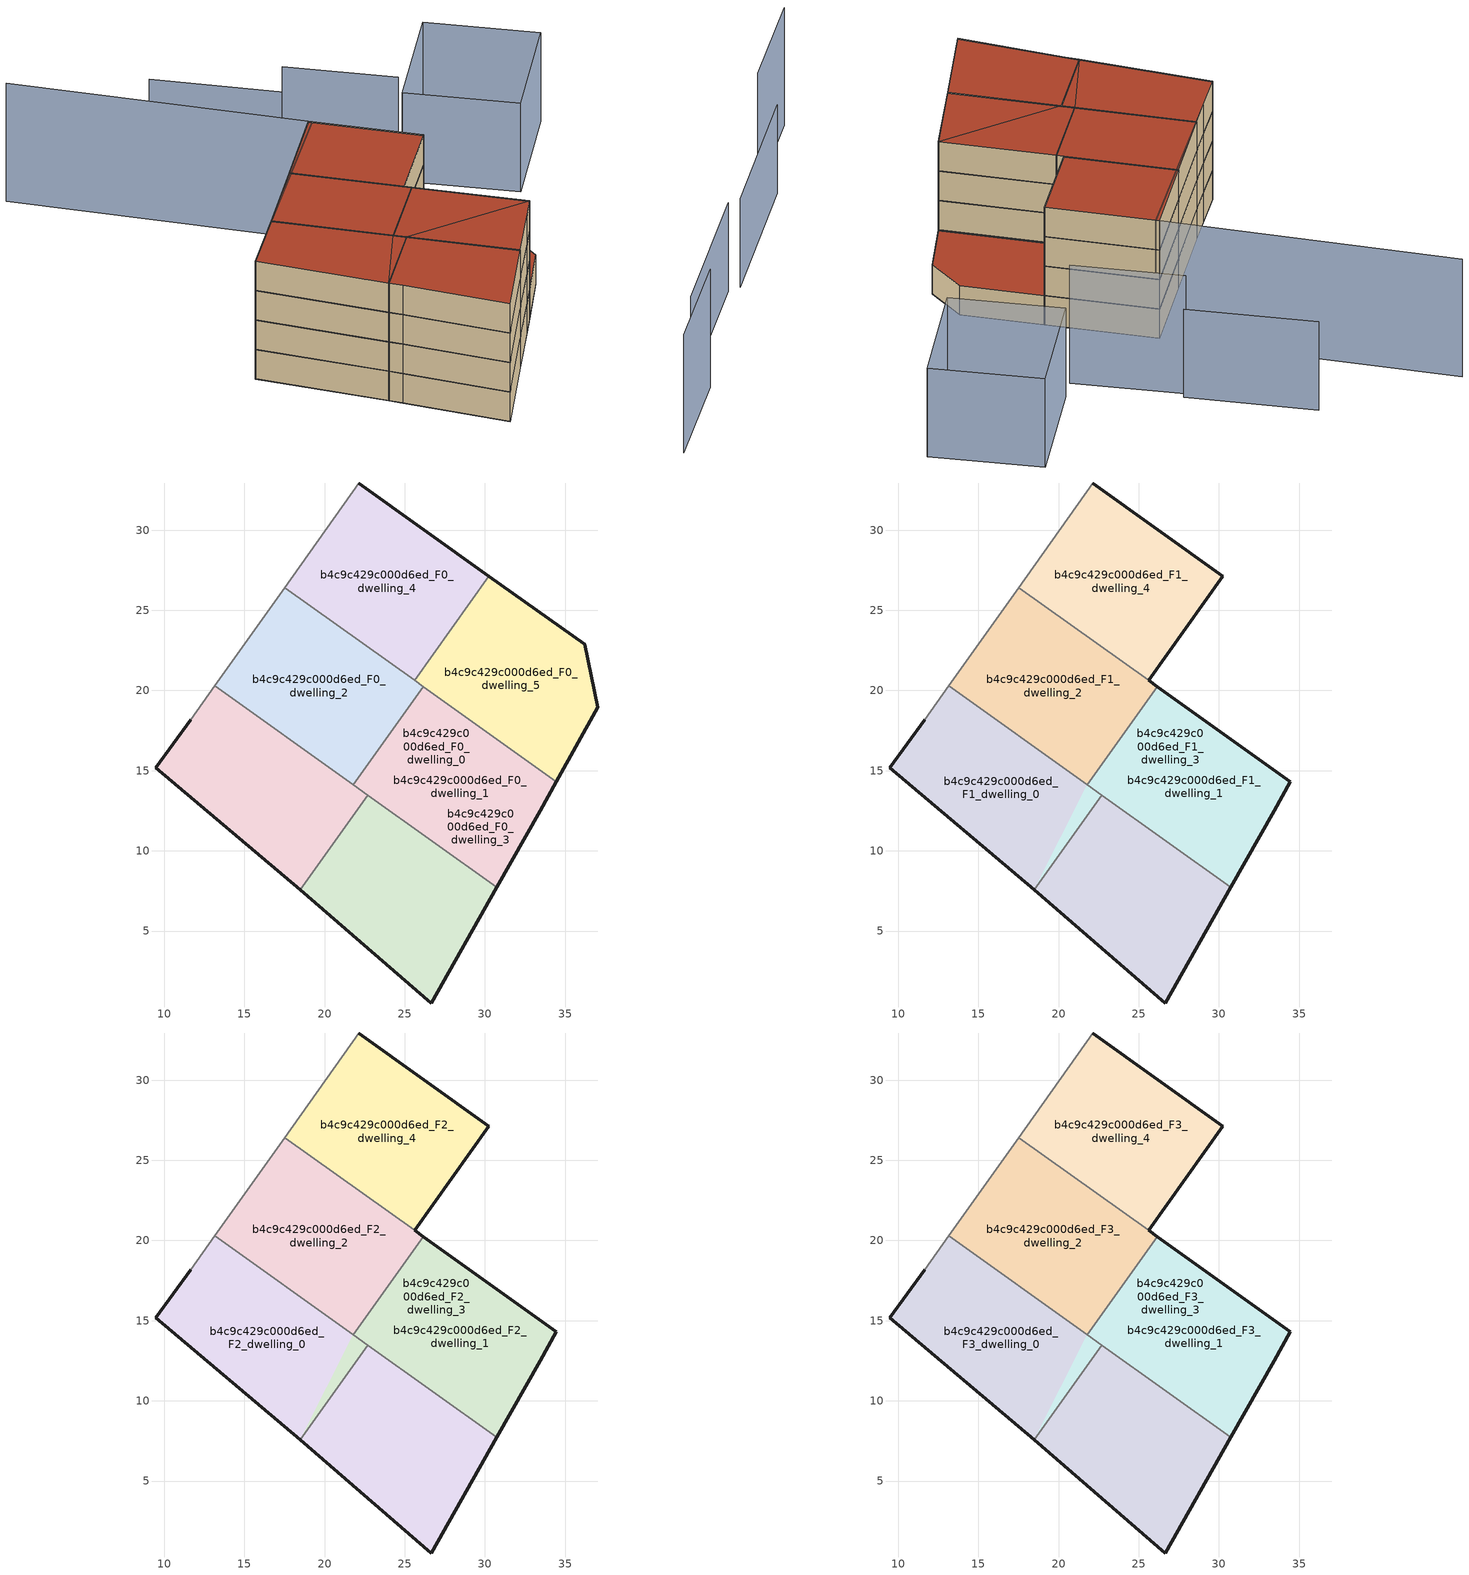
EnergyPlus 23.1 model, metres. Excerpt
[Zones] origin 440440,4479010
b4c9c429c000d6ed_F0_dwelling_0
 floor ground (EU_floor_Construction): 30.73,7.74 33.44,12.51 34.45,14.32 26.15,20.25 21.78,14.13 z0; 18.48,7.56 22.7,13.47 21.78,14.13 z0; 18.48,7.56 21.78,14.13 13.16,20.29 11.66,18.17 9.46,15.17 z0
 wall outside (EU_wall_Construction): 18.48,7.56 9.46,15.17 11.66,18.17 z0:3
 wall adiabatic (EU_wall_Construction): 11.66,18.17 13.16,20.29 z0:3
 wall to b4c9c429c000d6ed_F0_dwelling_1 (EU_wall_Construction): 22.7,13.47 18.48,7.56 z0:3
 wall to b4c9c429c000d6ed_F0_dwelling_2 (EU_wall_Construction): 13.16,20.29 21.78,14.13 z0:3
 wall to b4c9c429c000d6ed_F0_dwelling_3 (EU_wall_Construction): 21.78,14.13 22.7,13.47 z0:3
b4c9c429c000d6ed_F0_dwelling_1
 floor ground (EU_floor_Construction): 30.73,7.74 33.44,12.51 34.45,14.32 26.15,20.25 21.78,14.13 z0; 26.64,0.51 30.73,7.74 22.7,13.47 18.48,7.56 19.43,6.76 z0
 wall outside (EU_wall_Construction): 30.73,7.74 26.64,0.51 19.43,6.76 18.48,7.56 z0:3
 wall to b4c9c429c000d6ed_F0_dwelling_3 (EU_wall_Construction): 22.7,13.47 30.73,7.74 z0:3
b4c9c429c000d6ed_F0_dwelling_2
 floor ground (EU_floor_Construction): 21.78,14.13 26.15,20.25 17.51,26.41 13.16,20.29 z0
 wall adiabatic (EU_wall_Construction): 13.16,20.29 17.51,26.41 z0:3
 wall to b4c9c429c000d6ed_F0_dwelling_3 (EU_wall_Construction): 26.15,20.25 21.78,14.13 z0:3
 wall to b4c9c429c000d6ed_F0_dwelling_4 (EU_wall_Construction): 17.51,26.41 25.61,20.63 z0:3
 wall to b4c9c429c000d6ed_F0_dwelling_5 (EU_wall_Construction): 25.61,20.63 26.15,20.25 z0:3
b4c9c429c000d6ed_F0_dwelling_3
 floor ground (EU_floor_Construction): 30.73,7.74 33.44,12.51 34.45,14.32 26.15,20.25 21.78,14.13 z0; 18.48,7.56 22.7,13.47 21.78,14.13 z0; 26.64,0.51 30.73,7.74 22.7,13.47 18.48,7.56 19.43,6.76 z0; 18.48,7.56 21.78,14.13 13.16,20.29 11.66,18.17 9.46,15.17 z0
 wall outside (EU_wall_Construction): 34.45,14.32 33.44,12.51 30.73,7.74 z0:3
 wall to b4c9c429c000d6ed_F0_dwelling_5 (EU_wall_Construction): 26.15,20.25 34.45,14.32 z0:3
b4c9c429c000d6ed_F0_dwelling_4
 floor ground (EU_floor_Construction): 25.61,20.63 30.25,27.14 22.14,32.94 17.51,26.41 z0
 wall outside (EU_wall_Construction): 22.14,32.94 30.25,27.14 z0:3
 wall adiabatic (EU_wall_Construction): 17.51,26.41 22.14,32.94 z0:3
 wall to b4c9c429c000d6ed_F0_dwelling_5 (EU_wall_Construction): 30.25,27.14 25.61,20.63 z0:3
b4c9c429c000d6ed_F0_dwelling_5
 floor ground (EU_floor_Construction): 34.45,14.32 37.05,18.96 36.21,22.87 30.25,27.14 25.61,20.63 z0
 wall outside (EU_wall_Construction): 30.25,27.14 36.21,22.87 37.05,18.96 34.45,14.32 z0:3
 roof outside (EU_roof_Construction): 36.21,22.87 37.05,18.96 34.45,14.32 25.61,20.63 30.25,27.14 z3
b4c9c429c000d6ed_F1_dwelling_0
 floor to b4c9c429c000d6ed_F0_dwelling_3 (EU_floor_Construction): 34.45,14.32 26.15,20.25 21.78,14.13 22.7,13.47 z3; 30.73,7.74 33.44,12.51 34.45,14.32 22.7,13.47 z3; 18.49,7.56 22.7,13.47 21.78,14.13 z3
 floor adiabatic (EU_floor_Construction): 18.48,7.56 21.78,14.13 13.16,20.29 11.65,18.17 9.46,15.17 z3
 wall outside (EU_wall_Construction): 18.48,7.56 9.46,15.17 11.66,18.17 z3:6
 wall adiabatic (EU_wall_Construction): 11.66,18.17 13.16,20.29 z3:6
 wall to b4c9c429c000d6ed_F1_dwelling_1 (EU_wall_Construction): 22.7,13.47 18.48,7.56 z3:6
 wall to b4c9c429c000d6ed_F1_dwelling_2 (EU_wall_Construction): 13.16,20.29 21.78,14.13 z3:6
 wall to b4c9c429c000d6ed_F1_dwelling_3 (EU_wall_Construction): 21.78,14.13 22.7,13.47 z3:6
b4c9c429c000d6ed_F1_dwelling_1
 floor to b4c9c429c000d6ed_F0_dwelling_1 (EU_floor_Construction): 30.73,7.74 33.44,12.51 34.45,14.32 26.15,20.25 21.78,14.13 z3; 26.64,0.51 30.73,7.74 22.7,13.47 18.48,7.56 19.43,6.76 z3
 wall outside (EU_wall_Construction): 30.73,7.74 26.64,0.51 19.43,6.76 18.48,7.56 z3:6
 wall to b4c9c429c000d6ed_F1_dwelling_3 (EU_wall_Construction): 22.7,13.47 30.73,7.74 z3:6
b4c9c429c000d6ed_F1_dwelling_2
 floor to b4c9c429c000d6ed_F0_dwelling_2 (EU_floor_Construction): 21.78,14.13 26.15,20.25 17.51,26.41 13.16,20.29 z3
 wall outside (EU_wall_Construction): 25.61,20.63 26.15,20.25 z3:6
 wall adiabatic (EU_wall_Construction): 13.16,20.29 17.51,26.41 z3:6
 wall to b4c9c429c000d6ed_F1_dwelling_3 (EU_wall_Construction): 26.15,20.25 21.78,14.13 z3:6
 wall to b4c9c429c000d6ed_F1_dwelling_4 (EU_wall_Construction): 17.51,26.41 25.61,20.63 z3:6
b4c9c429c000d6ed_F1_dwelling_3
 floor to b4c9c429c000d6ed_F0_dwelling_0 (EU_floor_Construction): 18.48,7.56 22.7,13.47 21.78,14.13 z3
 floor to b4c9c429c000d6ed_F0_dwelling_3 (EU_floor_Construction): 18.48,7.56 21.78,14.13 13.16,20.29 11.65,18.17 9.46,15.17 z3
 floor adiabatic (EU_floor_Construction): 30.73,7.74 33.44,12.51 34.45,14.32 26.15,20.25 21.78,14.13 z3; 26.64,0.51 30.73,7.74 22.7,13.47 18.48,7.56 19.43,6.76 z3
 wall outside (EU_wall_Construction): 26.15,20.25 34.45,14.32 33.44,12.51 30.73,7.74 z3:6
b4c9c429c000d6ed_F1_dwelling_4
 floor to b4c9c429c000d6ed_F0_dwelling_4 (EU_floor_Construction): 25.61,20.63 30.25,27.14 22.14,32.94 17.51,26.41 z3
 wall outside (EU_wall_Construction): 22.14,32.94 30.25,27.14 25.61,20.63 z3:6
 wall adiabatic (EU_wall_Construction): 17.51,26.41 22.14,32.94 z3:6
b4c9c429c000d6ed_F2_dwelling_0
 floor to b4c9c429c000d6ed_F1_dwelling_3 (EU_floor_Construction): 34.45,14.32 26.15,20.25 21.78,14.13 22.7,13.47 z6; 30.73,7.74 33.44,12.51 34.45,14.32 22.7,13.47 z6; 18.49,7.56 22.7,13.47 21.78,14.13 z6
 floor adiabatic (EU_floor_Construction): 18.48,7.56 21.78,14.13 13.16,20.29 11.65,18.17 9.46,15.17 z6
 wall outside (EU_wall_Construction): 18.48,7.56 9.46,15.17 11.66,18.17 z6:9
 wall adiabatic (EU_wall_Construction): 11.66,18.17 13.16,20.29 z6:9
 wall to b4c9c429c000d6ed_F2_dwelling_1 (EU_wall_Construction): 22.7,13.47 18.48,7.56 z6:9
 wall to b4c9c429c000d6ed_F2_dwelling_2 (EU_wall_Construction): 13.16,20.29 21.78,14.13 z6:9
 wall to b4c9c429c000d6ed_F2_dwelling_3 (EU_wall_Construction): 21.78,14.13 22.7,13.47 z6:9
b4c9c429c000d6ed_F2_dwelling_1
 floor to b4c9c429c000d6ed_F1_dwelling_1 (EU_floor_Construction): 30.73,7.74 33.44,12.51 34.45,14.32 26.15,20.25 21.78,14.13 z6; 26.64,0.51 30.73,7.74 22.7,13.47 18.48,7.56 19.43,6.76 z6
 wall outside (EU_wall_Construction): 30.73,7.74 26.64,0.51 19.43,6.76 18.48,7.56 z6:9
 wall to b4c9c429c000d6ed_F2_dwelling_3 (EU_wall_Construction): 22.7,13.47 30.73,7.74 z6:9
b4c9c429c000d6ed_F2_dwelling_2
 floor to b4c9c429c000d6ed_F1_dwelling_2 (EU_floor_Construction): 21.78,14.13 26.15,20.25 17.51,26.41 13.16,20.29 z6
 wall outside (EU_wall_Construction): 25.61,20.63 26.15,20.25 z6:9
 wall adiabatic (EU_wall_Construction): 13.16,20.29 17.51,26.41 z6:9
 wall to b4c9c429c000d6ed_F2_dwelling_3 (EU_wall_Construction): 26.15,20.25 21.78,14.13 z6:9
 wall to b4c9c429c000d6ed_F2_dwelling_4 (EU_wall_Construction): 17.51,26.41 25.61,20.63 z6:9
b4c9c429c000d6ed_F2_dwelling_3
 floor to b4c9c429c000d6ed_F1_dwelling_0 (EU_floor_Construction): 18.48,7.56 22.7,13.47 21.78,14.13 z6
 floor to b4c9c429c000d6ed_F1_dwelling_3 (EU_floor_Construction): 18.48,7.56 21.78,14.13 13.16,20.29 11.65,18.17 9.46,15.17 z6
 floor adiabatic (EU_floor_Construction): 30.73,7.74 33.44,12.51 34.45,14.32 26.15,20.25 21.78,14.13 z6; 26.64,0.51 30.73,7.74 22.7,13.47 18.48,7.56 19.43,6.76 z6
 wall outside (EU_wall_Construction): 26.15,20.25 34.45,14.32 33.44,12.51 30.73,7.74 z6:9
b4c9c429c000d6ed_F2_dwelling_4
 floor to b4c9c429c000d6ed_F1_dwelling_4 (EU_floor_Construction): 25.61,20.63 30.25,27.14 22.14,32.94 17.51,26.41 z6
 wall outside (EU_wall_Construction): 22.14,32.94 30.25,27.14 25.61,20.63 z6:9
 wall adiabatic (EU_wall_Construction): 17.51,26.41 22.14,32.94 z6:9
b4c9c429c000d6ed_F3_dwelling_0
 floor to b4c9c429c000d6ed_F2_dwelling_3 (EU_floor_Construction): 34.45,14.32 26.15,20.25 21.78,14.13 22.7,13.47 z9; 30.73,7.74 33.44,12.51 34.45,14.32 22.7,13.47 z9; 18.49,7.56 22.7,13.47 21.78,14.13 z9
 floor adiabatic (EU_floor_Construction): 18.48,7.56 21.78,14.13 13.16,20.29 11.65,18.17 9.46,15.17 z9
 wall outside (EU_wall_Construction): 18.48,7.56 9.46,15.17 11.66,18.17 z9:12
 wall adiabatic (EU_wall_Construction): 11.66,18.17 13.16,20.29 z9:12
 wall to b4c9c429c000d6ed_F3_dwelling_1 (EU_wall_Construction): 22.7,13.47 18.48,7.56 z9:12
 wall to b4c9c429c000d6ed_F3_dwelling_2 (EU_wall_Construction): 13.16,20.29 21.78,14.13 z9:12
 wall to b4c9c429c000d6ed_F3_dwelling_3 (EU_wall_Construction): 21.78,14.13 22.7,13.47 z9:12
 roof outside (EU_roof_Construction): 22.7,13.47 18.48,7.56 21.78,14.13 z12; 34.45,14.32 22.7,13.47 21.78,14.13 26.15,20.25 z12; 34.45,14.32 33.44,12.51 30.73,7.74 22.7,13.47 z12; 21.78,14.13 18.48,7.56 9.46,15.17 11.65,18.17 13.16,20.29 z12
b4c9c429c000d6ed_F3_dwelling_1
 floor to b4c9c429c000d6ed_F2_dwelling_1 (EU_floor_Construction): 30.73,7.74 33.44,12.51 34.45,14.32 26.15,20.25 21.78,14.13 z9; 26.64,0.51 30.73,7.74 22.7,13.47 18.48,7.56 19.43,6.76 z9
 wall outside (EU_wall_Construction): 30.73,7.74 26.64,0.51 19.43,6.76 18.48,7.56 z9:12
 wall to b4c9c429c000d6ed_F3_dwelling_3 (EU_wall_Construction): 22.7,13.47 30.73,7.74 z9:12
 roof outside (EU_roof_Construction): 30.73,7.74 26.64,0.51 19.43,6.76 18.48,7.56 22.7,13.47 z12; 34.45,14.32 33.44,12.51 30.73,7.74 21.78,14.13 26.15,20.25 z12
b4c9c429c000d6ed_F3_dwelling_2
 floor to b4c9c429c000d6ed_F2_dwelling_2 (EU_floor_Construction): 21.78,14.13 26.15,20.25 17.51,26.41 13.16,20.29 z9
 wall outside (EU_wall_Construction): 25.61,20.63 26.15,20.25 z9:12
 wall adiabatic (EU_wall_Construction): 13.16,20.29 17.51,26.41 z9:12
 wall to b4c9c429c000d6ed_F3_dwelling_3 (EU_wall_Construction): 26.15,20.25 21.78,14.13 z9:12
 wall to b4c9c429c000d6ed_F3_dwelling_4 (EU_wall_Construction): 17.51,26.41 25.61,20.63 z9:12
 roof outside (EU_roof_Construction): 26.15,20.25 21.78,14.13 13.16,20.29 17.51,26.41 z12
b4c9c429c000d6ed_F3_dwelling_3
 floor to b4c9c429c000d6ed_F2_dwelling_0 (EU_floor_Construction): 18.48,7.56 22.7,13.47 21.78,14.13 z9
 floor to b4c9c429c000d6ed_F2_dwelling_3 (EU_floor_Construction): 18.48,7.56 21.78,14.13 13.16,20.29 11.65,18.17 9.46,15.17 z9
 floor adiabatic (EU_floor_Construction): 30.73,7.74 33.44,12.51 34.45,14.32 26.15,20.25 21.78,14.13 z9; 26.64,0.51 30.73,7.74 22.7,13.47 18.48,7.56 19.43,6.76 z9
 wall outside (EU_wall_Construction): 26.15,20.25 34.45,14.32 33.44,12.51 30.73,7.74 z9:12
 roof outside (EU_roof_Construction): 22.7,13.47 18.48,7.56 21.78,14.13 z12; 34.45,14.32 22.7,13.47 21.78,14.13 26.15,20.25 z12; 34.45,14.32 33.44,12.51 30.73,7.74 22.7,13.47 z12; 30.73,7.74 26.64,0.51 19.43,6.76 18.48,7.56 22.7,13.47 z12; 21.78,14.13 18.48,7.56 9.46,15.17 11.65,18.17 13.16,20.29 z12
b4c9c429c000d6ed_F3_dwelling_4
 floor to b4c9c429c000d6ed_F2_dwelling_4 (EU_floor_Construction): 25.61,20.63 30.25,27.14 22.14,32.94 17.51,26.41 z9
 wall outside (EU_wall_Construction): 22.14,32.94 30.25,27.14 25.61,20.63 z9:12
 wall adiabatic (EU_wall_Construction): 17.51,26.41 22.14,32.94 z9:12
 roof outside (EU_roof_Construction): 30.25,27.14 25.61,20.63 17.51,26.41 22.14,32.94 z12
shading: 38.21,-9.7 44.29,-1.4 / 0.99,48.54 22.41,32.74 / 22.41,32.74 11.66,18.17 / 31.83,36.1 23.45,41.52 z0:12; 42.9,-0.46 51.55,11.44 / 23.85,41.98 14.15,48.36 / 32.99,37.89 38.89,47.08 / 38.89,47.08 47.43,41.59 / 47.43,41.59 41.52,32.4 / 41.52,32.4 32.99,37.89 z0:9
[Building]
EU S2 Campaign: North Axis=0; Terrain=City; Solar Distribution=FullExterior
[Site:Location]
Madrid: Latitude=40.5; Longitude=-3.5; Time Zone=1; Elevation=609
[SizingPeriod:WeatherFileDays]
AnnualSizingPeriod: Begin Month=1; Begin Day of Month=1; End Month=12; End Day of Month=31; Day of Week for Start Day=Monday; Use Weather File Daylight Saving Period=No; Use Weather File Rain and Snow Indicators=No
[MATERIAL]
EU_InternalMass_Material: Roughness=MediumRough; Thickness=0.1; Conductivity=1; Density=1800; Specific Heat=900; Thermal Absorptance=0.9; Solar Absorptance=0.7; Visible Absorptance=0.7
[MATERIAL:NOMASS] Roughness=MediumRough; Thermal Absorptance=0.9; Solar Absorptance=0.7; Visible Absorptance=0.7
Name | Thermal Resistance
EU_wall_NoMass | 0.609216
EU_roof_NoMass | 0.513268
EU_floor_NoMass | 0.568163
[CONSTRUCTION]
EU_wall_Construction: EU_wall_NoMass
EU_roof_Construction: EU_roof_NoMass
EU_floor_Construction: EU_floor_NoMass
EU_InternalMass_Construction: EU_InternalMass_Material
[ZONE] Type=1; Multiplier=1; Ceiling Height=autocalculate; Floor Area=autocalculate; Part of Total Floor Area=Yes
Name | Volume
b4c9c429c000d6ed_F0_dwelling_0 | 478.043
b4c9c429c000d6ed_F1_dwelling_0; b4c9c429c000d6ed_F2_dwelling_0; b4c9c429c000d6ed_F3_dwelling_0 | 478.042
b4c9c429c000d6ed_F0_dwelling_1; b4c9c429c000d6ed_F1_dwelling_1; b4c9c429c000d6ed_F2_dwelling_1; b4c9c429c000d6ed_F3_dwelling_1 | 478.01
b4c9c429c000d6ed_F0_dwelling_2 | 239.014
b4c9c429c000d6ed_F1_dwelling_2; b4c9c429c000d6ed_F2_dwelling_2; b4c9c429c000d6ed_F3_dwelling_2 | 239.013
b4c9c429c000d6ed_F0_dwelling_3; b4c9c429c000d6ed_F1_dwelling_3; b4c9c429c000d6ed_F2_dwelling_3; b4c9c429c000d6ed_F3_dwelling_3 | 717.033
b4c9c429c000d6ed_F0_dwelling_4; b4c9c429c000d6ed_F1_dwelling_4; b4c9c429c000d6ed_F2_dwelling_4; b4c9c429c000d6ed_F3_dwelling_4 | 239.012
b4c9c429c000d6ed_F0_dwelling_5 | 239.001
[INTERNALMASS] Construction=EU_InternalMass_Construction
Name | Zone or ZoneList | Surface Area
b4c9c429c000d6ed_F0_dwelling_0_EU_InternalMass | b4c9c429c000d6ed_F0_dwelling_0 | 79.6747
b4c9c429c000d6ed_F0_dwelling_1_EU_InternalMass | b4c9c429c000d6ed_F0_dwelling_1 | 79.6637
b4c9c429c000d6ed_F0_dwelling_2_EU_InternalMass | b4c9c429c000d6ed_F0_dwelling_2 | 79.6713
b4c9c429c000d6ed_F0_dwelling_3_EU_InternalMass | b4c9c429c000d6ed_F0_dwelling_3 | 79.673
b4c9c429c000d6ed_F0_dwelling_4_EU_InternalMass | b4c9c429c000d6ed_F0_dwelling_4 | 79.6705
b4c9c429c000d6ed_F0_dwelling_5_EU_InternalMass | b4c9c429c000d6ed_F0_dwelling_5 | 79.6669
b4c9c429c000d6ed_F1_dwelling_0_EU_InternalMass | b4c9c429c000d6ed_F1_dwelling_0 | 95.6001
b4c9c429c000d6ed_F1_dwelling_1_EU_InternalMass | b4c9c429c000d6ed_F1_dwelling_1 | 95.6079
b4c9c429c000d6ed_F1_dwelling_2_EU_InternalMass | b4c9c429c000d6ed_F1_dwelling_2 | 95.5997
b4c9c429c000d6ed_F1_dwelling_3_EU_InternalMass | b4c9c429c000d6ed_F1_dwelling_3 | 95.6046
b4c9c429c000d6ed_F1_dwelling_4_EU_InternalMass | b4c9c429c000d6ed_F1_dwelling_4 | 95.6101
b4c9c429c000d6ed_F2_dwelling_0_EU_InternalMass | b4c9c429c000d6ed_F2_dwelling_0 | 95.6001
b4c9c429c000d6ed_F2_dwelling_1_EU_InternalMass | b4c9c429c000d6ed_F2_dwelling_1 | 95.6079
b4c9c429c000d6ed_F2_dwelling_2_EU_InternalMass | b4c9c429c000d6ed_F2_dwelling_2 | 95.5997
b4c9c429c000d6ed_F2_dwelling_3_EU_InternalMass | b4c9c429c000d6ed_F2_dwelling_3 | 95.6046
b4c9c429c000d6ed_F2_dwelling_4_EU_InternalMass | b4c9c429c000d6ed_F2_dwelling_4 | 95.6101
b4c9c429c000d6ed_F3_dwelling_0_EU_InternalMass | b4c9c429c000d6ed_F3_dwelling_0 | 95.6001
b4c9c429c000d6ed_F3_dwelling_1_EU_InternalMass | b4c9c429c000d6ed_F3_dwelling_1 | 95.6079
b4c9c429c000d6ed_F3_dwelling_2_EU_InternalMass | b4c9c429c000d6ed_F3_dwelling_2 | 95.5997
b4c9c429c000d6ed_F3_dwelling_3_EU_InternalMass | b4c9c429c000d6ed_F3_dwelling_3 | 95.6046
b4c9c429c000d6ed_F3_dwelling_4_EU_InternalMass | b4c9c429c000d6ed_F3_dwelling_4 | 95.6101
[OTHEREQUIPMENT] Fuel Type=Electricity; Design Level Calculation Method=Watts/Area; Power per Zone Floor Area=1; Fraction Latent=0; Fraction Radiant=0; Fraction Lost=0; Carbon Dioxide Generation Rate=0; EndUse Subcategory=EU_Step8_InternalGains
Name | Zone or ZoneList or Space or SpaceList | Schedule
EU_Step8_InternalGain_b4c9c429c000d6ed_F0_dwelling_0_f000 | b4c9c429c000d6ed_F0_dwelling_0 | EU_Step8_GainSchedule_b4c9c429c000d6ed_F0_dwelling_0_f000
EU_Step8_InternalGain_b4c9c429c000d6ed_F0_dwelling_1_f000 | b4c9c429c000d6ed_F0_dwelling_1 | EU_Step8_GainSchedule_b4c9c429c000d6ed_F0_dwelling_1_f000
EU_Step8_InternalGain_b4c9c429c000d6ed_F0_dwelling_2_f000 | b4c9c429c000d6ed_F0_dwelling_2 | EU_Step8_GainSchedule_b4c9c429c000d6ed_F0_dwelling_2_f000
EU_Step8_InternalGain_b4c9c429c000d6ed_F0_dwelling_3_f000 | b4c9c429c000d6ed_F0_dwelling_3 | EU_Step8_GainSchedule_b4c9c429c000d6ed_F0_dwelling_3_f000
EU_Step8_InternalGain_b4c9c429c000d6ed_F0_dwelling_4_f000 | b4c9c429c000d6ed_F0_dwelling_4 | EU_Step8_GainSchedule_b4c9c429c000d6ed_F0_dwelling_4_f000
EU_Step8_InternalGain_b4c9c429c000d6ed_F0_dwelling_5_f000 | b4c9c429c000d6ed_F0_dwelling_5 | EU_Step8_GainSchedule_b4c9c429c000d6ed_F0_dwelling_5_f000
EU_Step8_InternalGain_b4c9c429c000d6ed_F1_dwelling_0_f000 | b4c9c429c000d6ed_F1_dwelling_0 | EU_Step8_GainSchedule_b4c9c429c000d6ed_F1_dwelling_0_f000
EU_Step8_InternalGain_b4c9c429c000d6ed_F1_dwelling_1_f000 | b4c9c429c000d6ed_F1_dwelling_1 | EU_Step8_GainSchedule_b4c9c429c000d6ed_F1_dwelling_1_f000
EU_Step8_InternalGain_b4c9c429c000d6ed_F1_dwelling_2_f000 | b4c9c429c000d6ed_F1_dwelling_2 | EU_Step8_GainSchedule_b4c9c429c000d6ed_F1_dwelling_2_f000
EU_Step8_InternalGain_b4c9c429c000d6ed_F1_dwelling_3_f000 | b4c9c429c000d6ed_F1_dwelling_3 | EU_Step8_GainSchedule_b4c9c429c000d6ed_F1_dwelling_3_f000
EU_Step8_InternalGain_b4c9c429c000d6ed_F1_dwelling_4_f000 | b4c9c429c000d6ed_F1_dwelling_4 | EU_Step8_GainSchedule_b4c9c429c000d6ed_F1_dwelling_4_f000
EU_Step8_InternalGain_b4c9c429c000d6ed_F2_dwelling_0_f000 | b4c9c429c000d6ed_F2_dwelling_0 | EU_Step8_GainSchedule_b4c9c429c000d6ed_F2_dwelling_0_f000
EU_Step8_InternalGain_b4c9c429c000d6ed_F2_dwelling_1_f000 | b4c9c429c000d6ed_F2_dwelling_1 | EU_Step8_GainSchedule_b4c9c429c000d6ed_F2_dwelling_1_f000
EU_Step8_InternalGain_b4c9c429c000d6ed_F2_dwelling_2_f000 | b4c9c429c000d6ed_F2_dwelling_2 | EU_Step8_GainSchedule_b4c9c429c000d6ed_F2_dwelling_2_f000
EU_Step8_InternalGain_b4c9c429c000d6ed_F2_dwelling_3_f000 | b4c9c429c000d6ed_F2_dwelling_3 | EU_Step8_GainSchedule_b4c9c429c000d6ed_F2_dwelling_3_f000
EU_Step8_InternalGain_b4c9c429c000d6ed_F2_dwelling_4_f000 | b4c9c429c000d6ed_F2_dwelling_4 | EU_Step8_GainSchedule_b4c9c429c000d6ed_F2_dwelling_4_f000
EU_Step8_InternalGain_b4c9c429c000d6ed_F3_dwelling_0_f000 | b4c9c429c000d6ed_F3_dwelling_0 | EU_Step8_GainSchedule_b4c9c429c000d6ed_F3_dwelling_0_f000
EU_Step8_InternalGain_b4c9c429c000d6ed_F3_dwelling_1_f000 | b4c9c429c000d6ed_F3_dwelling_1 | EU_Step8_GainSchedule_b4c9c429c000d6ed_F3_dwelling_1_f000
EU_Step8_InternalGain_b4c9c429c000d6ed_F3_dwelling_2_f000 | b4c9c429c000d6ed_F3_dwelling_2 | EU_Step8_GainSchedule_b4c9c429c000d6ed_F3_dwelling_2_f000
EU_Step8_InternalGain_b4c9c429c000d6ed_F3_dwelling_3_f000 | b4c9c429c000d6ed_F3_dwelling_3 | EU_Step8_GainSchedule_b4c9c429c000d6ed_F3_dwelling_3_f000
EU_Step8_InternalGain_b4c9c429c000d6ed_F3_dwelling_4_f000 | b4c9c429c000d6ed_F3_dwelling_4 | EU_Step8_GainSchedule_b4c9c429c000d6ed_F3_dwelling_4_f000
[ZONEVENTILATION:DESIGNFLOWRATE] Schedule=EU_AlwaysOn; Design Flow Rate Calculation Method=AirChanges/Hour; Air Changes per Hour=0.752966; Ventilation Type=Natural; Fan Pressure Rise=0; Fan Total Efficiency=1; Constant Term Coefficient=1; Temperature Term Coefficient=0; Velocity Term Coefficient=0; Velocity Squared Term Coefficient=0; Minimum Indoor Temperature=-100; Maximum Indoor Temperature=100; Delta Temperature=-100; Minimum Outdoor Temperature=-100; Maximum Outdoor Temperature=100; Maximum Wind Speed=40
Name | Zone or ZoneList or Space or SpaceList
EU_ConstantAir_b4c9c429c000d6ed_F0_dwelling_0 | b4c9c429c000d6ed_F0_dwelling_0
EU_ConstantAir_b4c9c429c000d6ed_F0_dwelling_1 | b4c9c429c000d6ed_F0_dwelling_1
EU_ConstantAir_b4c9c429c000d6ed_F0_dwelling_2 | b4c9c429c000d6ed_F0_dwelling_2
EU_ConstantAir_b4c9c429c000d6ed_F0_dwelling_3 | b4c9c429c000d6ed_F0_dwelling_3
EU_ConstantAir_b4c9c429c000d6ed_F0_dwelling_4 | b4c9c429c000d6ed_F0_dwelling_4
EU_ConstantAir_b4c9c429c000d6ed_F0_dwelling_5 | b4c9c429c000d6ed_F0_dwelling_5
EU_ConstantAir_b4c9c429c000d6ed_F1_dwelling_0 | b4c9c429c000d6ed_F1_dwelling_0
EU_ConstantAir_b4c9c429c000d6ed_F1_dwelling_1 | b4c9c429c000d6ed_F1_dwelling_1
EU_ConstantAir_b4c9c429c000d6ed_F1_dwelling_2 | b4c9c429c000d6ed_F1_dwelling_2
EU_ConstantAir_b4c9c429c000d6ed_F1_dwelling_3 | b4c9c429c000d6ed_F1_dwelling_3
EU_ConstantAir_b4c9c429c000d6ed_F1_dwelling_4 | b4c9c429c000d6ed_F1_dwelling_4
EU_ConstantAir_b4c9c429c000d6ed_F2_dwelling_0 | b4c9c429c000d6ed_F2_dwelling_0
EU_ConstantAir_b4c9c429c000d6ed_F2_dwelling_1 | b4c9c429c000d6ed_F2_dwelling_1
EU_ConstantAir_b4c9c429c000d6ed_F2_dwelling_2 | b4c9c429c000d6ed_F2_dwelling_2
EU_ConstantAir_b4c9c429c000d6ed_F2_dwelling_3 | b4c9c429c000d6ed_F2_dwelling_3
EU_ConstantAir_b4c9c429c000d6ed_F2_dwelling_4 | b4c9c429c000d6ed_F2_dwelling_4
EU_ConstantAir_b4c9c429c000d6ed_F3_dwelling_0 | b4c9c429c000d6ed_F3_dwelling_0
EU_ConstantAir_b4c9c429c000d6ed_F3_dwelling_1 | b4c9c429c000d6ed_F3_dwelling_1
EU_ConstantAir_b4c9c429c000d6ed_F3_dwelling_2 | b4c9c429c000d6ed_F3_dwelling_2
EU_ConstantAir_b4c9c429c000d6ed_F3_dwelling_3 | b4c9c429c000d6ed_F3_dwelling_3
EU_ConstantAir_b4c9c429c000d6ed_F3_dwelling_4 | b4c9c429c000d6ed_F3_dwelling_4
[HVACTEMPLATE:THERMOSTAT] Constant Heating Setpoint=20; Constant Cooling Setpoint=50
EU_HeatOnly_b4c9c429c000d6ed_F0_dwelling_0; EU_HeatOnly_b4c9c429c000d6ed_F0_dwelling_1; EU_HeatOnly_b4c9c429c000d6ed_F0_dwelling_2; EU_HeatOnly_b4c9c429c000d6ed_F0_dwelling_3; EU_HeatOnly_b4c9c429c000d6ed_F0_dwelling_4; EU_HeatOnly_b4c9c429c000d6ed_F0_dwelling_5; EU_HeatOnly_b4c9c429c000d6ed_F1_dwelling_0; EU_HeatOnly_b4c9c429c000d6ed_F1_dwelling_1; EU_HeatOnly_b4c9c429c000d6ed_F1_dwelling_2; EU_HeatOnly_b4c9c429c000d6ed_F1_dwelling_3; EU_HeatOnly_b4c9c429c000d6ed_F1_dwelling_4; EU_HeatOnly_b4c9c429c000d6ed_F2_dwelling_0; EU_HeatOnly_b4c9c429c000d6ed_F2_dwelling_1; EU_HeatOnly_b4c9c429c000d6ed_F2_dwelling_2; EU_HeatOnly_b4c9c429c000d6ed_F2_dwelling_3; EU_HeatOnly_b4c9c429c000d6ed_F2_dwelling_4; EU_HeatOnly_b4c9c429c000d6ed_F3_dwelling_0; EU_HeatOnly_b4c9c429c000d6ed_F3_dwelling_1; EU_HeatOnly_b4c9c429c000d6ed_F3_dwelling_2; EU_HeatOnly_b4c9c429c000d6ed_F3_dwelling_3; EU_HeatOnly_b4c9c429c000d6ed_F3_dwelling_4
[HVACTEMPLATE:ZONE:IDEALLOADSAIRSYSTEM] System Availability Schedule=EU_AlwaysOn; Maximum Heating Supply Air Temperature=50; Minimum Cooling Supply Air Temperature=13; Maximum Heating Supply Air Humidity Ratio=0.0156; Minimum Cooling Supply Air Humidity Ratio=0.0077; Heating Limit=NoLimit; Cooling Limit=NoLimit; Heating Availability Schedule=EU_AlwaysOn; Cooling Availability Schedule=EU_CoolingOff; Dehumidification Control Type=ConstantSensibleHeatRatio; Cooling Sensible Heat Ratio=0.7; Dehumidification Setpoint=60; Humidification Control Type=None; Humidification Setpoint=30; Outdoor Air Method=None; Outdoor Air Flow Rate per Person=0.00944; Outdoor Air Flow Rate per Zone Floor Area=0; Outdoor Air Flow Rate per Zone=0; Demand Controlled Ventilation Type=None; Outdoor Air Economizer Type=NoEconomizer; Heat Recovery Type=None; Sensible Heat Recovery Effectiveness=0.7; Latent Heat Recovery Effectiveness=0.65
Name | Template Thermostat
b4c9c429c000d6ed_F0_dwelling_0 | EU_HeatOnly_b4c9c429c000d6ed_F0_dwelling_0
b4c9c429c000d6ed_F0_dwelling_1 | EU_HeatOnly_b4c9c429c000d6ed_F0_dwelling_1
b4c9c429c000d6ed_F0_dwelling_2 | EU_HeatOnly_b4c9c429c000d6ed_F0_dwelling_2
b4c9c429c000d6ed_F0_dwelling_3 | EU_HeatOnly_b4c9c429c000d6ed_F0_dwelling_3
b4c9c429c000d6ed_F0_dwelling_4 | EU_HeatOnly_b4c9c429c000d6ed_F0_dwelling_4
b4c9c429c000d6ed_F0_dwelling_5 | EU_HeatOnly_b4c9c429c000d6ed_F0_dwelling_5
b4c9c429c000d6ed_F1_dwelling_0 | EU_HeatOnly_b4c9c429c000d6ed_F1_dwelling_0
b4c9c429c000d6ed_F1_dwelling_1 | EU_HeatOnly_b4c9c429c000d6ed_F1_dwelling_1
b4c9c429c000d6ed_F1_dwelling_2 | EU_HeatOnly_b4c9c429c000d6ed_F1_dwelling_2
b4c9c429c000d6ed_F1_dwelling_3 | EU_HeatOnly_b4c9c429c000d6ed_F1_dwelling_3
b4c9c429c000d6ed_F1_dwelling_4 | EU_HeatOnly_b4c9c429c000d6ed_F1_dwelling_4
b4c9c429c000d6ed_F2_dwelling_0 | EU_HeatOnly_b4c9c429c000d6ed_F2_dwelling_0
b4c9c429c000d6ed_F2_dwelling_1 | EU_HeatOnly_b4c9c429c000d6ed_F2_dwelling_1
b4c9c429c000d6ed_F2_dwelling_2 | EU_HeatOnly_b4c9c429c000d6ed_F2_dwelling_2
b4c9c429c000d6ed_F2_dwelling_3 | EU_HeatOnly_b4c9c429c000d6ed_F2_dwelling_3
b4c9c429c000d6ed_F2_dwelling_4 | EU_HeatOnly_b4c9c429c000d6ed_F2_dwelling_4
b4c9c429c000d6ed_F3_dwelling_0 | EU_HeatOnly_b4c9c429c000d6ed_F3_dwelling_0
b4c9c429c000d6ed_F3_dwelling_1 | EU_HeatOnly_b4c9c429c000d6ed_F3_dwelling_1
b4c9c429c000d6ed_F3_dwelling_2 | EU_HeatOnly_b4c9c429c000d6ed_F3_dwelling_2
b4c9c429c000d6ed_F3_dwelling_3 | EU_HeatOnly_b4c9c429c000d6ed_F3_dwelling_3
b4c9c429c000d6ed_F3_dwelling_4 | EU_HeatOnly_b4c9c429c000d6ed_F3_dwelling_4
[SIZING:ZONE] Zone Cooling Design Supply Air Temperature Input Method=SupplyAirTemperature; Zone Cooling Design Supply Air Temperature=13; Zone Heating Design Supply Air Temperature Input Method=SupplyAirTemperature; Zone Heating Design Supply Air Temperature=50; Zone Cooling Design Supply Air Humidity Ratio=0.008; Zone Heating Design Supply Air Humidity Ratio=0.008; Cooling Design Air Flow Method=DesignDay; Cooling Design Air Flow Rate=0; Cooling Minimum Air Flow per Zone Floor Area=0.000762; Cooling Minimum Air Flow=0; Cooling Minimum Air Flow Fraction=0.2; Heating Design Air Flow Method=DesignDay; Heating Design Air Flow Rate=0; Heating Maximum Air Flow per Zone Floor Area=0.002032; Heating Maximum Air Flow=0.141576; Heating Maximum Air Flow Fraction=0.3; Account for Dedicated Outdoor Air System=No; Dedicated Outdoor Air System Control Strategy=NeutralSupplyAir; Dedicated Outdoor Air Low Setpoint Temperature for Design=autosize; Dedicated Outdoor Air High Setpoint Temperature for Design=autosize; Zone Load Sizing Method=Sensible Load Only No Latent Load; Zone Latent Cooling Design Supply Air Humidity Ratio Input Method=HumidityRatioDifference; Zone Cooling Design Supply Air Humidity Ratio Difference=0.005; Zone Latent Heating Design Supply Air Humidity Ratio Input Method=HumidityRatioDifference; Zone Humidification Design Supply Air Humidity Ratio Difference=0.005
b4c9c429c000d6ed_F0_dwelling_0; b4c9c429c000d6ed_F0_dwelling_1; b4c9c429c000d6ed_F0_dwelling_2; b4c9c429c000d6ed_F0_dwelling_3; b4c9c429c000d6ed_F0_dwelling_4; b4c9c429c000d6ed_F0_dwelling_5; b4c9c429c000d6ed_F1_dwelling_0; b4c9c429c000d6ed_F1_dwelling_1; b4c9c429c000d6ed_F1_dwelling_2; b4c9c429c000d6ed_F1_dwelling_3; b4c9c429c000d6ed_F1_dwelling_4; b4c9c429c000d6ed_F2_dwelling_0; b4c9c429c000d6ed_F2_dwelling_1; b4c9c429c000d6ed_F2_dwelling_2; b4c9c429c000d6ed_F2_dwelling_3; b4c9c429c000d6ed_F2_dwelling_4; b4c9c429c000d6ed_F3_dwelling_0; b4c9c429c000d6ed_F3_dwelling_1; b4c9c429c000d6ed_F3_dwelling_2; b4c9c429c000d6ed_F3_dwelling_3; b4c9c429c000d6ed_F3_dwelling_4
[SCHEDULE:CONSTANT]
Name | Hourly Value
EU_AlwaysOn | 1
EU_CoolingOff | 0
[SCHEDULE:FILE] Column Number=1; Rows to Skip at Top=0; Number of Hours of Data=8760; Column Separator=Comma; Interpolate to Timestep=No; Minutes per Item=60; Adjust Schedule for Daylight Savings=Yes
Name | File
EU_Step8_GainSchedule_b4c9c429c000d6ed_F0_dwelling_0_f000 | ../../schedules/b4c9c429c000d6ed/b4c9c429c000d6ed_F0_dwelling_0_f000_gain.csv
EU_Step8_GainSchedule_b4c9c429c000d6ed_F0_dwelling_1_f000 | ../../schedules/b4c9c429c000d6ed/b4c9c429c000d6ed_F0_dwelling_1_f000_gain.csv
EU_Step8_GainSchedule_b4c9c429c000d6ed_F0_dwelling_2_f000 | ../../schedules/b4c9c429c000d6ed/b4c9c429c000d6ed_F0_dwelling_2_f000_gain.csv
EU_Step8_GainSchedule_b4c9c429c000d6ed_F0_dwelling_3_f000 | ../../schedules/b4c9c429c000d6ed/b4c9c429c000d6ed_F0_dwelling_3_f000_gain.csv
EU_Step8_GainSchedule_b4c9c429c000d6ed_F0_dwelling_4_f000 | ../../schedules/b4c9c429c000d6ed/b4c9c429c000d6ed_F0_dwelling_4_f000_gain.csv
EU_Step8_GainSchedule_b4c9c429c000d6ed_F0_dwelling_5_f000 | ../../schedules/b4c9c429c000d6ed/b4c9c429c000d6ed_F0_dwelling_5_f000_gain.csv
EU_Step8_GainSchedule_b4c9c429c000d6ed_F1_dwelling_0_f000 | ../../schedules/b4c9c429c000d6ed/b4c9c429c000d6ed_F1_dwelling_0_f000_gain.csv
EU_Step8_GainSchedule_b4c9c429c000d6ed_F1_dwelling_1_f000 | ../../schedules/b4c9c429c000d6ed/b4c9c429c000d6ed_F1_dwelling_1_f000_gain.csv
EU_Step8_GainSchedule_b4c9c429c000d6ed_F1_dwelling_2_f000 | ../../schedules/b4c9c429c000d6ed/b4c9c429c000d6ed_F1_dwelling_2_f000_gain.csv
EU_Step8_GainSchedule_b4c9c429c000d6ed_F1_dwelling_3_f000 | ../../schedules/b4c9c429c000d6ed/b4c9c429c000d6ed_F1_dwelling_3_f000_gain.csv
EU_Step8_GainSchedule_b4c9c429c000d6ed_F1_dwelling_4_f000 | ../../schedules/b4c9c429c000d6ed/b4c9c429c000d6ed_F1_dwelling_4_f000_gain.csv
EU_Step8_GainSchedule_b4c9c429c000d6ed_F2_dwelling_0_f000 | ../../schedules/b4c9c429c000d6ed/b4c9c429c000d6ed_F2_dwelling_0_f000_gain.csv
EU_Step8_GainSchedule_b4c9c429c000d6ed_F2_dwelling_1_f000 | ../../schedules/b4c9c429c000d6ed/b4c9c429c000d6ed_F2_dwelling_1_f000_gain.csv
EU_Step8_GainSchedule_b4c9c429c000d6ed_F2_dwelling_2_f000 | ../../schedules/b4c9c429c000d6ed/b4c9c429c000d6ed_F2_dwelling_2_f000_gain.csv
EU_Step8_GainSchedule_b4c9c429c000d6ed_F2_dwelling_3_f000 | ../../schedules/b4c9c429c000d6ed/b4c9c429c000d6ed_F2_dwelling_3_f000_gain.csv
EU_Step8_GainSchedule_b4c9c429c000d6ed_F2_dwelling_4_f000 | ../../schedules/b4c9c429c000d6ed/b4c9c429c000d6ed_F2_dwelling_4_f000_gain.csv
EU_Step8_GainSchedule_b4c9c429c000d6ed_F3_dwelling_0_f000 | ../../schedules/b4c9c429c000d6ed/b4c9c429c000d6ed_F3_dwelling_0_f000_gain.csv
EU_Step8_GainSchedule_b4c9c429c000d6ed_F3_dwelling_1_f000 | ../../schedules/b4c9c429c000d6ed/b4c9c429c000d6ed_F3_dwelling_1_f000_gain.csv
EU_Step8_GainSchedule_b4c9c429c000d6ed_F3_dwelling_2_f000 | ../../schedules/b4c9c429c000d6ed/b4c9c429c000d6ed_F3_dwelling_2_f000_gain.csv
EU_Step8_GainSchedule_b4c9c429c000d6ed_F3_dwelling_3_f000 | ../../schedules/b4c9c429c000d6ed/b4c9c429c000d6ed_F3_dwelling_3_f000_gain.csv
EU_Step8_GainSchedule_b4c9c429c000d6ed_F3_dwelling_4_f000 | ../../schedules/b4c9c429c000d6ed/b4c9c429c000d6ed_F3_dwelling_4_f000_gain.csv
